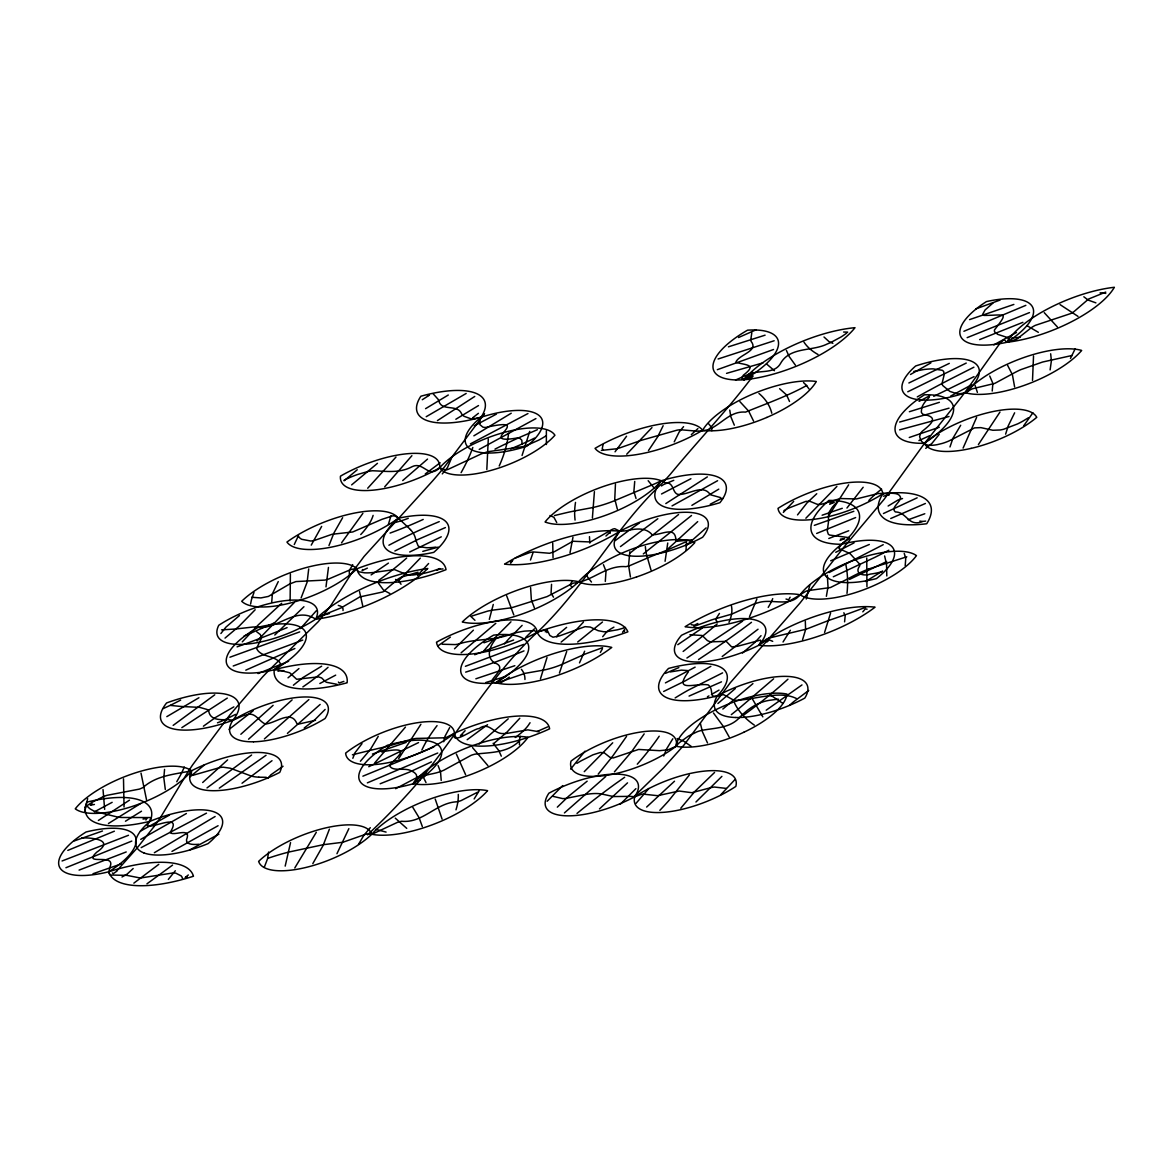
<?xml version="1.0" encoding="UTF-8"?>
<svg xmlns="http://www.w3.org/2000/svg" width="1173" height="1173" viewBox="0 0 1173 1173"><rect width="100%" height="100%" fill="white"/><g stroke="black" fill="none" stroke-linecap="round" stroke-linejoin="round"><path stroke-width="1.5" d="M809.81 585.195L806.262 599.036M441.209 780.485L440.549 772.113L438.101 765.573M530.577 587.541L531.354 599.872L534.375 607.834M1032.504 380.375L1033.53 355.991M268.602 852.038L267.547 858.753L264.424 866.935M572.967 537.293L570.005 552.835M602.482 648.684L600.341 652.467M886.803 575.958L886.568 564.345L884.618 555.987M522.117 444.288L521.809 440.154L519.859 438.35A13.563 4.971 -21.8 0 0 517.469 437.91C473.701 445.637 537.777 415.594 485.622 427.456A15.777 5.777 -21.8 0 1 482.851 427.104L479.889 424.611L479.757 420.037A26.656 9.765 -21.8 0 1 480.314 418.556L484.552 413.702L444.347 467.089A827.346 303.221 -21.8 0 1 432.632 480.886L364.085 556.442L352.252 572.248L330.537 606.016L318.294 621.646L272.063 667.276A449.303 164.675 -21.8 0 0 262.488 677.012L229.717 715.134L192.489 765.045A689.753 252.796 -21.8 0 0 186.566 774.253L160.818 816.951A484.068 177.416 -21.8 0 1 154.337 826.247L136.904 848.255L117.007 870.586M84.691 811.833L87.652 798.622M594.418 491.678L592.394 517.967M290.112 601.06L290.391 574.096M866.95 586.676L866.744 557.967M552.718 543.055L553.04 557.659M665.076 561.281L667.745 543.026M546.369 430.77L546.383 444.523M486.824 469.479L488.291 439.025M328.455 567.424L325.991 586.867M343 610.503L343.073 609.564A24.78 9.076 -21.8 0 0 340.595 606.133L338.264 605.371M615.444 484.229L614.769 498.965L617.335 509.126M949.983 446.957L952.989 438.145L960.702 425.256M1005.628 434.142L1008.164 426.004L1014.63 412.823M546.897 632.628L546.721 631.103L545.21 631.822M551.545 584.33L551.075 593.127L553.495 597.189M250.611 604.066L250.758 603.23A248.735 91.157 -21.8 0 1 251.594 599.256L253.984 592.512M905.204 565.738L905.761 558.187L904.222 553.421M112.388 872.976L113.253 873.665L116.889 871.158M629.813 551.779L628.567 565.401L630.429 576.984M605.297 581.427L606.016 571.222L603.421 564.697M634.725 481.429L633.889 491.458L636.03 498.466M751.805 332.824L750.705 340.243A29.912 10.968 -21.8 0 0 751.248 341.578C758.946 351.27 738.609 354.613 735.838 362.252C745.075 365.258 758.095 364.011 743.418 375.125C737.538 383.087 750.837 376.621 753.081 375.888C727.539 410.051 697.642 441.151 670.443 474.127A838.783 307.414 -21.8 0 1 662.115 483.335C613.406 529.199 583.348 590.415 533.803 635.531C489.097 678.243 459.039 732.714 419.934 780.001M824.59 632.423L830.587 613.054M844.589 621.837L845.176 615.869L843.856 612.746M298.485 535.548L294.262 544.536M285.186 866.114L290.552 842.625M1050.114 369.906L1051.404 360.668L1050.656 353.777M489.317 619.373L493.276 604.462M175.305 870.762L168.326 879.427M311.241 545.122L321.651 526.384M790.133 597.218L788.667 599.843L786.013 599.022M164.557 769.415L163.824 777.816L165.305 789.488M750.046 377.926L750.134 375.419L748.022 376.87M663.727 755.984L666.616 748.873L672.818 738.77M547.014 657.496L540.46 678.815M624.388 631.455L624.593 629.622L622.511 632.276M603.098 444.538L602.218 448.702L603.01 449.479M566.706 651.499L559.433 673.038M329.393 829.164L323.132 845.425L312.81 863.636M328.968 545.548L333.953 532.938L342.633 517.689M220.891 633.508L225.861 627.203L239.424 615.576M529.756 431.385L522.058 455.461M992.211 391.034L992.886 383.454L989.733 376.005M826.364 596.309L828.021 586.837L827.332 575.269M976.61 417.412L963.092 448.101M749.532 616.646L756.922 598.948M451.737 457.47L447.485 467.572L442.28 473.907M772.728 598.626L771.16 602.189A172.988 63.401 -21.8 0 1 770.206 603.934L768.212 607.379M417.632 575.415L428.6 563.509M610.165 533.26L610.209 531.97L605.942 536.032M388.395 524.419L390.961 515.783M663.141 425.726L657.76 436.679L648.493 450.549M589.828 543.114L589.462 536.662M802.581 639.637L805.616 629.608L805.308 621.338M711.85 430.696L711.659 427.515L708.331 423.424M783.329 512.41L793.681 501.414M674.226 441.854L679.152 432.031L683.566 426.649M584.653 651.22L579.491 662.877M348.865 828.651L336.944 853.709M1075.128 348.894L1070.45 358.454M929.72 395.77L919.075 401.342M344.085 480.798L357.237 469.772M301.094 597.966L307.135 582.145L308.704 568.92M338.411 682.056L339.129 683.023L343.88 681.381M358.513 844.384L363.733 835.513L370.287 827.669M530.475 560.034L533.011 552.747M767.01 641.954L769.297 639.901L772.714 641.338M378.249 736.336L370.419 749.415L360.39 761.233M474.141 798.96L479.302 790.558M1023.692 425.814L1032.9 412.779M278.265 581.588L272.356 593.905L271.74 602.174M602.687 636.719L606.192 632.438A21.319 7.815 -21.8 0 1 610.942 628.875L613.919 627.13M783.036 641.998L790.367 630.268M176.771 781.702L179.689 776.599A232.899 85.365 -21.8 0 0 184.234 767.025M294.775 867.961L316.299 832.302M449.655 727.627L444.934 736.409L443.702 741.747M530.049 722.729L528.231 725.457A52.976 19.413 -21.8 0 1 515.24 737.48M848.651 484.816L829.194 514.962M398.703 758.564L420.916 724.254M999.997 412.031L978.385 444.582M633.669 796.922L663.815 767.597L683.888 745.163L730.236 682.803L799.883 603.171L844.296 546.662L884.207 499.199L924.632 443.218L959.177 399.89A830.117 304.247 -21.8 0 0 967.153 389.319L999.983 343.264L1004.029 339.598L1006.962 342.267L1008.604 339.833L1008.062 337.707L997.695 334.349L994.66 331.9A21.055 7.712 -21.8 0 1 994.469 329.95C1008.912 311.109 1005.422 315.376 984.015 315.42A8.094 2.962 -21.8 0 1 982.666 314.32L985.071 309.98L993.106 302.927M644.168 733.887L631.558 751.732L614.403 771.878M862.8 611.837L865.249 608.919L867.082 609.183M761.042 635.678L755.089 642.247L742.465 653.038M583.436 622.101L576.148 629.945L561.134 642.086M626.558 436.239L615.048 451.81M626.543 736.38L612.321 756.629L598.171 774.18M584.99 751.175L570.635 769.136M863.167 487.264L846.95 508.026M454.523 648.786L473.393 630.165M417.603 572.644L417.544 572.717A27.316 10.014 -21.8 0 1 417.133 573.216L416.254 574.271M362.882 513.363L341.534 542.864M689.313 775.06L668.551 800.91A518.261 189.953 -21.8 0 1 659.856 810.338M797.508 514.903L807.127 502.762L816.745 493.73M743.99 379.759A83.004 30.425 -21.8 0 0 855 327.692A83.004 30.425 -21.8 0 0 743.99 379.759A72.403 26.539 -21.8 0 1 747.524 330.185A72.403 26.539 -21.8 0 1 743.99 379.759C751.145 366.181 772.699 377.281 780.573 363.395C790.001 346.578 812.039 351.592 827.126 344.026A28.416 10.41 -21.8 0 0 830.792 342.487L840.968 337.018A45.175 16.554 -21.8 0 0 846.759 333.029M939.206 434.377L931.963 443.35L925.746 448.365M648.86 788.476L635.898 803.505M398.849 580.488L420.286 558.143M680.795 808.197L694.768 791.526L714.562 772.479M484.068 650.531L495.167 637.569L510.959 621.807M686.528 540.724L686.014 550.181M405.462 727.069L374.7 762.934M352.706 564.653L349.319 570.562L349.378 576.192M525.915 637.1L534.463 628.816M691.337 434.626L697.906 428.6M572.219 581.221L570.606 583.831A14.545 5.322 -21.8 0 0 570.782 585.826L571.911 586.793M303.939 606.734L274.79 635.018M288.015 677.833L298.939 668.566M362.662 569.565L362.09 570.577L367.384 568.128M362.017 743.609L354.906 752.875L352.838 758.301M519.786 718.272L507 732.084L493.965 743.389M242.268 641.88L258.368 624.784L281.725 603.274M510.695 563.172L512.777 560.298L510.167 561.75M300.435 628.581L316.241 610.825M411.899 455.696L384.7 486.81M720.677 794.839L734.855 779.678M557.322 807.156L568.509 796.335L587.16 781.174M325.112 709.445L315.097 719.504L304.232 727.993M584.242 771.673L612.717 742.802M721.894 776.365L695.941 802.009M396.005 457.045L367.706 488.247M293.382 685.223L302.869 677.598L321.651 666.191M651.968 427.602L626.719 454.215M255.157 609.755L238.94 626.353L225.025 638.097M256.99 640.971L294.32 602.497M133.869 883.137L158.78 864.354M836.892 486.443L805.866 518.217M620.224 804.311L635.913 788.667M717.905 703.521L735.368 688.507M133.165 868.533L127.183 874.046L121.992 876.979M719.445 613.42L715.911 618.875A17.199 6.305 -21.8 0 0 716.483 620.913L717.231 621.529M562.688 785.617L547.146 801.262M666.777 549.946L697.7 521.618M287.414 733.389L320.141 704.445M686.088 545.68L706.131 527.909M202.68 782.508L227.621 759.884M882.624 570.958L865.527 581.559M929.383 397.163L926.655 399.949A53.65 19.662 -21.8 0 0 921.743 407.808L921.318 412.016A28.46 10.425 -21.8 0 0 923.18 414.392C939.72 417.163 930.966 424.215 922.198 431.327A20.879 7.654 -21.8 0 0 920.541 433.511L919.603 436.576L920.717 440.036A108.664 39.823 -21.8 0 0 921.318 440.916L922.066 441.781A34.56 12.668 -21.8 0 0 923.474 442.851L926.758 444.802A17.83 6.539 -21.8 0 0 929.295 445.285L931.435 445.315A24.413 8.944 -21.8 0 0 937.344 444.626L942.256 443.423A20.777 7.61 -21.8 0 0 949.162 440.857L974.514 427.896L980.877 427.617L992.827 430.256L1000.1 429.992A18.797 6.891 -21.8 0 0 1003.648 429.259L1017.592 423.908A41.671 15.264 -21.8 0 0 1023.223 420.946L1028.252 417.867M145.907 820L146.918 818.402L143.018 819.077M599.476 808.915L627.526 782.86M646.646 807.053L674.519 781.203M204.63 764.767L189.894 776.951M240.846 734.269L273.104 705.34M292.106 699.885L248.559 739.21M402.72 480.563L427.529 459.098M522.132 625.37L508.891 638.772A296.945 108.825 -21.8 0 0 504.493 643.86M465.109 730.676L460.446 735.72L462.822 734.972M564.418 812.918L605.752 776.482M752.934 683.61L722.847 709.035M773.637 678.8L739.371 708.155A605.532 221.932 -21.8 0 1 731.322 714.621M508.232 718.814L479.127 744.078M308.88 699.577L264.394 738.917M495.827 623.303L461.136 652.789M717.187 623.948L709.856 630.194A455.608 166.977 -21.8 0 1 701.733 636.866L683.141 651.455M450.373 637.1L438.13 645.736M910.512 374.466L930.863 362.897M377.457 463.335L351.636 484.889M146.933 883.841L172.592 865.087M847.698 332.12L843.607 332.032M203.413 726.204L215.773 717.304L233.867 706.879M691.527 515.504L643.303 553.92M229.087 729.401L253.148 710.794M722.201 656.499L758.037 629.212M657.818 518.73L620.458 546.589M577.688 642.012L602.482 622.013M677.789 644.695L702.246 628.083M272.004 760.705L242.034 783.241M630.18 552.967L678.551 514.551M566.618 627.364L557.849 634.681L556.852 636.939M828.798 538.51L848.724 530.739M207.005 787.904L251.608 755.016M214.762 694.812L173.164 725.383M455.842 419.26L478.511 405.565M84.837 807.347L86.861 805.822A42.316 15.513 -21.8 0 1 92.74 801.965L103.224 796.672A18.504 6.789 -21.8 0 1 107.066 795.309L139.382 789.106A14.369 5.264 -21.8 0 0 143.018 787.523C156.801 775.192 174.586 774.429 191.522 770.764A69.574 25.498 -21.8 0 1 258.837 752.465A69.574 25.498 -21.8 0 1 279.731 772.406A69.574 25.498 -21.8 0 1 212.416 790.69A69.574 25.498 -21.8 0 1 191.522 770.764A66.92 24.53 -21.8 0 0 134.484 773.154A66.92 24.53 -21.8 0 0 75.263 808.813A66.92 24.53 -21.8 0 0 132.285 806.423A66.92 24.53 -21.8 0 0 191.522 770.764L191.258 775.074A4.751 1.745 -21.8 0 0 192.812 775.309L219.952 767.538A17.771 6.51 -21.8 0 1 223.251 767.201L230.333 768.227L251.652 776.189A59.266 21.715 -21.8 0 0 258.866 777.2M467.177 739.708L487.543 724.694M766.204 710.193L801.98 684.929M615.297 540.548L632.364 527.923A255.523 93.649 -21.8 0 1 639.344 523.055M425.271 473.936L440.154 462.763M98.385 820.455L129.47 800.162M665.809 503.584L707.363 476.883M835.748 552.292L854.047 542.879M266.051 755.28L219.307 788.139M697.876 623.479L694.24 625.253L691.249 624.666M518.642 741.659C506.677 753.183 490.021 752.26 474.845 754.195A17.36 6.364 -21.8 0 0 471.106 755.339L443.937 770.162A15.601 5.718 -21.8 0 1 440.124 771.658C431.048 775.148 418.556 774.136 413.116 783.769A65.82 24.12 -21.8 0 1 360.302 781.834A65.82 24.12 -21.8 0 1 387.369 745.28A65.82 24.12 -21.8 0 1 440.198 747.216A65.82 24.12 -21.8 0 1 413.116 783.769A71.436 26.187 -21.8 0 0 475.813 772.582A71.436 26.187 -21.8 0 0 527.997 737.274A71.436 26.187 -21.8 0 0 465.3 748.447A71.436 26.187 -21.8 0 0 413.116 783.769L416.136 780.485A15.777 5.777 -21.8 0 0 416.943 779.019L416.415 774.913A51.656 18.929 -21.8 0 0 413.761 772.186L413.233 771.863A43.973 16.114 -21.8 0 0 411.43 770.998C405.213 766.951 391.577 772.406 389.436 765.075C399.949 754.884 409.392 746.922 386.342 751.072A70.145 25.703 -21.8 0 0 381.636 751.908M141.508 811.203L125.452 821.232M388.424 563.084L371.123 574.917M624.652 777.274L615.693 783.593A497.22 182.24 -21.8 0 0 576.999 813.432M108.444 823.505L140.628 803.534M478.408 413.321L472.675 417.793L473.701 417.705M227.298 698.082L181.844 727.641M188.325 874.955L185.143 877.521L187.255 876.949M686.909 658.009L742.612 621.162M756.013 329.818L738.535 337.531M808.725 690.472L793.359 701.953A82.594 30.278 -21.8 0 0 789.458 705.442M425.564 408.673L448.291 395.008M283.06 766.233L270.86 774.81L267.825 778.403M437.412 420.608L474.757 396.459M888.122 506.018L897.917 500.079L902.536 498.54M335.683 675.135L319.848 683.522M473.863 435.828L511.237 413.219M545.914 435.887L544.8 436.605A43.166 15.821 -21.8 0 1 538.656 440.154L526.648 445.476A20.513 7.522 -21.8 0 1 522.85 446.634L488.437 451.649A30.909 11.334 -21.8 0 0 481.311 453.878L447.983 469.449A6.364 2.331 -21.8 0 1 445.505 469.933L439.67 467.763A70.732 25.923 -21.8 0 0 407.984 453.672A70.732 25.923 -21.8 0 0 340.449 476.15A70.732 25.923 -21.8 0 0 372.134 490.241A70.732 25.923 -21.8 0 0 439.67 467.763A65.893 24.149 -21.8 0 1 502.806 432.793A65.893 24.149 -21.8 0 1 554.917 435.242A65.893 24.149 -21.8 0 1 491.78 470.197A65.893 24.149 -21.8 0 1 439.67 467.763C428.38 479.244 423.6 461.092 412.134 466.678C399.538 473.525 385.873 471.165 372.428 470.754A25.19 9.237 -21.8 0 0 367.706 471.546L357.648 474.479A46.26 16.95 -21.8 0 0 349.965 477.44L344.144 480.094M92.095 803.681L90.292 805.221L94.427 804.443M171.962 851.407L218.09 825.733M474.244 425.843L496.443 414.113M710.266 504.199L721.175 498.598A2.654 0.968 -21.8 0 1 722.451 498.54L722.744 498.628M186.39 813.505L140.745 839.355M154.352 852.712L215.128 816.496M1016.478 332.516L993.824 344.862M189.469 850.058L218.882 834.15M806.775 385.448C787.274 396.254 765.954 403.776 745.485 412.119C726.307 410.433 717.246 432.412 698.609 430.99A11.539 4.237 -21.8 0 1 697.099 431.18L680.531 429.729A18.636 6.833 -21.8 0 0 677.085 430.154L641.206 440.344L619.974 447.822A25.967 9.516 -21.8 0 1 616.28 448.804L601.382 450.403M718.785 489.141L691.894 505.343M198.926 697.744L166.83 716.644M477.47 792.274L461.106 800.602A17.331 6.349 -21.8 0 1 457.353 801.775C436.297 802.361 423.277 823.431 401.621 821.261A15.528 5.689 -21.8 0 0 397.618 822.288L378.923 830.997A31.642 11.598 -21.8 0 1 376.489 832.141L371.753 834.267A65.967 24.178 -21.8 0 1 305.757 867.492A65.967 24.178 -21.8 0 1 258.632 861.378A65.967 24.178 -21.8 0 1 324.642 828.153A65.967 24.178 -21.8 0 1 371.753 834.267A73.562 26.964 -21.8 0 0 487.601 790.661A73.562 26.964 -21.8 0 0 371.753 834.267L367.296 834.047A8.123 2.976 -21.8 0 0 365.463 834.34L342.897 842.258L326.226 844.34A37.228 13.636 -21.8 0 0 322.942 844.765L289.218 851.965A100.204 36.73 -21.8 0 0 268.573 858.093M426.21 416.708L466.18 393.454M695.134 667.129L665.414 682.891M710.853 666.323L684.885 681.058L663.639 691.484M527.967 413.541L470.388 443.863M717.597 480.71L672.026 505.915M719.064 690.091L711.424 694.489M436.869 570.357L437.998 569.755A3.798 1.393 -21.8 0 1 439.523 569.198L443.027 568.92M426.4 772.552L395.638 788.696M409.685 551.999L441.268 536.823M708.932 695.912L707.422 696.762M422.28 399.729L429.391 395.169L427.515 395.536M169.484 815.088L140.437 831.144M917.271 396.885L926.861 391.606A540.548 198.105 -21.8 0 1 951.083 378.776L973.913 367.193M547.747 726.835L537.058 731.527M971.699 384.788L950.716 396.034M535.929 418.57L479.214 449.42M235.538 714.386L225.187 719.606A43.386 15.894 -21.8 0 1 217.489 722.803M849.619 579.359L886.685 561.53M735.515 380.037L752.978 372.34M206.477 813.153L141.171 847.624M112.153 802.332L94.383 811.848M394.876 550.987L417.955 539.477L445.417 527.571M908.87 382.985L949.294 363.381M929.573 435.74L918.928 440.593M661.528 493.98L690.912 478.716M933.752 396.327L974.03 376.65M418.541 742.582L368.747 766.731M425.726 774.664L423.585 777.655L426.004 782.552M917.154 497.821L883.43 513.525M829.047 572.571L883.225 544.697M907.77 391.782L966.244 363.073M274.306 622.922L244.057 636.015M431.459 761.893L409.23 772.201L380.155 783.769M678.83 667.613L665.472 673.346M1020.158 337.267L1011.844 338.015M114.368 831.202L67.814 850.396M888.049 495.285L889.471 494.507L883.474 496.208M925.409 503.481L890.732 518.51M689.05 696.088L721.468 681.836M258.089 673.566L288.631 661.264M722.597 672.877L688.595 689.973A150.423 55.131 -21.8 0 0 675.149 697.92M685.208 542.131L668.229 549.638A93.532 34.281 -21.8 0 1 664.592 551.119L648.845 557.38A52.316 19.179 -21.8 0 0 645.194 559.008L629.388 565.797A14.472 5.308 -21.8 0 1 625.825 566.662C606.192 564.975 592.38 581.309 573.729 583.069A9.399 3.446 -21.8 0 0 571.911 583.729L547.073 596.602L513.275 607.247A29.706 10.88 -21.8 0 1 509.595 608.025L492.499 610.165A34.032 12.463 -21.8 0 0 487.645 611.118L471.854 616.03M1022.885 322.34L979.646 339.598M245.787 670.164L294.892 648.508M163.15 708.609L170.129 705.398A140.115 51.348 -21.8 0 0 180.686 700.061M869.325 544.477L830.704 560.767M833.314 576.764L874.486 557.527A404.729 148.341 -21.8 0 0 888.841 550.225M909.266 437.5L939.294 427.236M515.108 558.128L529.873 552.542A13.431 4.927 -21.8 0 1 533.407 551.955L549.624 553.275L554.521 551.618L572.908 541.252L590.386 541.97L612.467 529.258A3.636 1.334 -21.8 0 1 614.799 528.7L619.916 531.266A65.864 24.134 -21.8 0 0 632.526 556.105A65.864 24.134 -21.8 0 0 702.612 537.263A65.864 24.134 -21.8 0 0 690.003 512.425A65.864 24.134 -21.8 0 0 619.916 531.266A94.998 34.809 -21.8 0 0 504.581 564.125A94.998 34.809 -21.8 0 0 619.916 531.266L624.08 530.958A32.785 12.009 -21.8 0 0 626.309 530.739C635.517 528.671 645.678 527.073 652.159 534.741C661.396 535.269 675.472 525.181 675.912 540.342A13.533 4.956 -21.8 0 0 677.745 541.164L691.674 539.844M1025.847 305.347L963.913 331.27M131.816 841.07L65.923 867.727M367.354 782.86L437.72 753.022M126.229 851.95L79.09 870.102M855.645 517.572L816.643 533.466M765.089 335.17L728.418 346.827M362.882 776.174L433.731 747.069M537.381 429.699L519.448 437.456A277.752 101.787 -21.8 0 0 494.962 449.127M1029.498 312.59L967.139 337.648M1000.129 300.039L975.731 308.939M233.207 666L302.766 640.091M474.698 654.739L513.627 640.003M829.692 504.302L834.135 502.264L830.103 503.085M717.319 369.686L773.535 349.495M540.738 630.913L546.985 629.725L549.858 635.487L552.982 637.203L559.374 635.942L585.034 626.661L590.239 627.056L598.157 630.678L603.538 631.719A23.783 8.71 -21.8 0 0 606.485 631.69L617.526 629.769A44.339 16.246 -21.8 0 0 625.517 627.423M465.402 666.308L523.686 644.388M128.487 835.279L62.066 860.982M475.842 678.8L514.844 665.692M74.207 840.938L102.462 831.012M693.932 626.426L711.249 620.033A45.38 16.627 -21.8 0 1 714.885 618.933L730.515 614.476A24.692 9.047 -21.8 0 0 734.254 613.01L753.447 604.212A18.343 6.73 -21.8 0 1 758.198 602.717C771.981 598.215 789.414 607.761 800.162 594.77A66.597 24.413 -21.8 0 1 858.533 558.641A66.597 24.413 -21.8 0 1 916.465 555.621A66.597 24.413 -21.8 0 1 858.079 591.749A66.597 24.413 -21.8 0 1 800.162 594.77A91.274 33.46 -21.8 0 1 685.105 626.705A91.274 33.46 -21.8 0 1 800.162 594.77L805.47 591.5A5.704 2.097 -21.8 0 1 807.449 590.708L830.484 587.526L848.622 578.465A59.999 21.994 -21.8 0 1 869.252 568.802M539.287 631.499L537.205 632.262A73.562 26.964 -21.8 0 1 436.503 642.174A73.562 26.964 -21.8 0 1 537.205 632.262A91.215 33.431 -21.8 0 0 627.878 631.836A91.215 33.431 -21.8 0 0 537.205 632.262L535.137 631.03A14.56 5.337 -21.8 0 0 533.598 630.634L524.668 631.103A52.418 19.208 -21.8 0 0 515.973 632.731A46.143 16.906 -21.8 0 0 511.956 633.743C494.83 641.03 476.003 638.259 458.511 644.065A27.448 10.058 -21.8 0 1 455.139 644.578L442.162 644.241M485.871 682.495L505.504 676.498M406.21 742.377L372.457 754.048M92.975 873.753L121.274 863.9M924.793 513.745L908.181 519.756M822.112 515.211L842.287 508.305M299.702 631.895L229.937 657.217M853.841 511.281L814.326 525.357M869.252 568.817L906.802 556.794M865.571 607.335L849.78 613.156A166.991 61.201 -21.8 0 1 844.927 614.857L829.179 620.297A77.858 28.533 -21.8 0 0 825.513 621.675L808.476 628.317A40.63 14.897 -21.8 0 1 804.913 629.49L768.74 638.141A9.531 3.49 -21.8 0 0 766.174 639.344L758.799 645.267A66.245 24.281 -21.8 0 1 690.12 661.587A66.245 24.281 -21.8 0 1 681.513 635.297A66.245 24.281 -21.8 0 1 750.192 618.977A66.245 24.281 -21.8 0 1 758.799 645.267A84.867 31.099 -21.8 0 0 875.058 607.189A84.867 31.099 -21.8 0 0 758.799 645.267L760.866 641.631L760.427 640.121L737.626 646.264L731.659 646.909L726.234 641.367L710.325 641.851L707.378 640.575L702.172 635.487L689.9 634.74M439.86 568.568L434.157 570.547A49.383 18.108 -21.8 0 1 422.837 573.568L413.292 574.975A30.146 11.041 -21.8 0 1 407.046 574.726L394.48 569.579L376.533 572.057A38.665 14.164 -21.8 0 1 372.941 572.556L371.782 572.659A45.923 16.833 -21.8 0 1 364.598 572.82L358.923 571.794A16.187 5.938 -21.8 0 1 357.838 571.002L356.959 568.758A68.459 25.088 -21.8 0 0 304.335 568.084A68.459 25.088 -21.8 0 0 241.711 601.265A68.459 25.088 -21.8 0 0 294.335 601.94A68.459 25.088 -21.8 0 0 356.959 568.758A85.204 31.231 -21.8 0 0 446.019 569.697A85.204 31.231 -21.8 0 0 356.959 568.758L352.501 569.184A7.742 2.83 -21.8 0 0 350.712 569.579L328.719 578.993A16.231 5.953 -21.8 0 1 324.877 580.092L295.948 581.573L289.76 583.949L268.397 596.427L260.919 597.922L251.696 597.277M483.98 642.789L499.61 637.144A135.672 49.721 -21.8 0 1 503.584 635.781M774.151 340.757L718.081 358.997M1013.868 304.437L969.572 319.613M840.044 540.43L844.56 538.583L840.44 539.155M602.585 647.687L586.691 653.464A64.134 23.504 -21.8 0 0 581.779 655.531L560.65 664.944A40.161 14.721 -21.8 0 1 542.571 670.326M726.527 373.366L763.124 362.824M422.793 551.383L438.218 547.131M1105.728 292.077L1088.573 299.042L1073.881 311.71A11.671 4.281 -21.8 0 1 1070.714 313.558L1035.275 325.376A17.536 6.422 -21.8 0 0 1031.903 327.267L1016.727 339.188L1006.962 342.267A68.87 25.234 -21.8 0 1 960.834 336.754A68.87 25.234 -21.8 0 1 986.449 301.578A68.87 25.234 -21.8 0 1 1032.577 307.091A68.87 25.234 -21.8 0 1 1006.962 342.267A79.676 29.208 -21.8 0 1 1114.35 287.282A79.676 29.208 -21.8 0 1 1006.962 342.267M673.771 480.314L663.83 484.449A12.39 4.545 -21.8 0 0 661.469 485.959M909.354 411.723L939.382 402.324M315.522 720.295L299.291 723.932A11.393 4.179 -21.8 0 1 296.857 723.492C291.007 709.21 275.816 723.374 265.303 723.99C258.734 721.424 255.142 710.882 245.45 715.193A11.627 4.267 -21.8 0 0 242.811 715.867L232.884 720.251L230.025 719.885A40.586 14.882 -21.8 0 0 227.371 719.636C220.011 719.885 209.982 720.163 208.677 710.897A32.448 11.891 -21.8 0 0 207.078 709.474L199.645 707.363L185.099 706.674A155.921 57.14 -21.8 0 1 179.762 706.351L170.496 705.413M899.618 429.861L949.016 416.503M899.647 422.045L949.045 408.16M481.033 417.251A79.969 29.31 -21.8 0 0 420.872 396.225A79.969 29.31 -21.8 0 0 481.033 417.251A68.826 25.22 -21.8 0 0 470.432 449.083A68.826 25.22 -21.8 0 0 526.912 446.195A68.826 25.22 -21.8 0 0 537.498 414.362A68.826 25.22 -21.8 0 0 481.033 417.251L474.097 418.834A12.639 4.633 -21.8 0 1 471.502 419.01L464.097 416.312A80.497 29.501 -21.8 0 1 461.649 413.937C457.543 403.468 441.224 412.119 438.702 400.418A81.084 29.721 -21.8 0 0 437.94 399.113L433.086 393.717M881.979 571.764L876.993 572.967A46.817 17.155 -21.8 0 1 870.322 574.096C863.665 576.486 853.856 573.92 859.721 565.841A22.522 8.255 -21.8 0 0 859.75 564.257L850.337 553.92A40.864 14.97 -21.8 0 0 848.724 552.996L839.018 548.612A9.252 3.387 -21.8 0 1 839.106 547.688L841.525 544.272L849.017 538.7A4.648 1.701 -21.8 0 0 849.164 537.659L829.663 535.064A21.715 7.962 -21.8 0 1 828.241 534.067L827.258 530.958L828.475 521.897A92.007 33.724 -21.8 0 0 828.475 520.372L828.578 513.759A39.809 14.589 -21.8 0 1 829.282 511.927L831.965 507.718A63.386 23.225 -21.8 0 1 838.387 500.842M352.384 754.811L369.158 750.617A171.375 62.814 -21.8 0 1 372.691 749.782L388.087 746.145A61.319 22.478 -21.8 0 0 391.797 745.104L410.521 739.518A32.991 12.097 -21.8 0 1 416.122 738.433L444.816 737.802A7.874 2.889 -21.8 0 0 447.104 737.069L454.479 733.257A79.236 29.046 -21.8 0 1 549.624 728.844A79.236 29.046 -21.8 0 1 454.479 733.257A66.964 24.545 -21.8 0 0 413.805 723.316A66.964 24.545 -21.8 0 0 345.624 753.11A66.964 24.545 -21.8 0 0 386.298 763.051A66.964 24.545 -21.8 0 0 454.479 733.257C450.388 746.688 474.479 727.964 479.024 728.624C488.247 721.527 493.144 732.582 501.311 733.477A25.176 9.223 -21.8 0 0 507.132 733.345L527.879 729.855L538.979 731.747M554.462 515.548L566.735 512.616A118.341 43.372 -21.8 0 1 575.283 510.827L592.482 507.616A54.559 20 -21.8 0 0 614.344 500.783L654.035 484.126A45.395 16.642 -21.8 0 0 658.082 482.279L661.279 480.769A75.717 27.756 -21.8 0 1 719.914 502.689A75.717 27.756 -21.8 0 1 661.279 480.769A69.603 25.513 -21.8 0 0 601.837 487.015A69.603 25.513 -21.8 0 0 545.049 521.956A69.603 25.513 -21.8 0 0 604.491 515.709A69.603 25.513 -21.8 0 0 661.279 480.769A45.63 16.73 -21.8 0 1 662.041 481.135L663.141 481.736A57.8 21.187 -21.8 0 0 665.252 482.704C674.284 482.176 672.07 492.821 677.965 494.405C688.082 495.402 702.202 483.789 709.826 493.965A28.856 10.572 -21.8 0 0 711.131 494.962L720.633 497.601M913.84 371.43L924.001 369.51A55.893 20.484 -21.8 0 1 933.004 368.865L942.154 370.257A22.8 8.358 -21.8 0 1 943.693 371.621L944.177 374.671L942.183 382.999A36.7 13.446 -21.8 0 0 942.681 385.477L949.881 391.43L957.388 393.849A14.882 5.454 -21.8 0 0 959.807 393.747L965.599 392.764A71.538 26.217 -21.8 0 0 1025.715 384.847A71.538 26.217 -21.8 0 0 1081.682 350.434A71.538 26.217 -21.8 0 0 1021.566 358.352A71.538 26.217 -21.8 0 0 965.599 392.764A69.339 25.41 -21.8 0 1 908.225 396.767A69.339 25.41 -21.8 0 1 915.658 365.976A69.339 25.41 -21.8 0 1 973.033 361.973A69.339 25.41 -21.8 0 1 965.599 392.764L970.701 389.597A7.317 2.683 -21.8 0 1 972.637 388.747L994.807 383.38L1013.663 373.19A36.099 13.226 -21.8 0 1 1020.73 369.671L1042.577 362.032L1072.239 355.448M667.334 749.899L659.563 750.676L638.581 749.444L613.259 757.949L609.975 757.362L604.183 752.758L600.268 752.494L592.937 754.825L581.28 760.734A68.122 24.97 -21.8 0 0 576.925 763.344M418.013 572.204L401.386 577.145A11.583 4.237 -21.8 0 0 397.999 579.095L382.97 591.925L359.788 596.94L341.226 607.834L321.461 615.752A11.891 4.355 -21.8 0 0 319.774 616.631L315.596 619.256A65.673 24.061 -21.8 0 1 244.336 644.285A65.673 24.061 -21.8 0 1 218.779 625.253A65.673 24.061 -21.8 0 1 290.039 600.224A65.673 24.061 -21.8 0 1 315.596 619.256A92.828 34.017 -21.8 0 0 427.808 568.494A92.828 34.017 -21.8 0 0 315.596 619.256L315.376 619.065A37.169 13.621 -21.8 0 0 313.953 618.112C294.203 606.778 276.139 631.118 255.67 626.998A36.906 13.519 -21.8 0 0 252.767 627.056L238.852 628.64A83.957 30.777 -21.8 0 1 235.656 628.992L221.55 629.857M670.326 671.924L681.44 670.135L687.407 670.545A9.56 3.504 -21.8 0 1 688.419 671.777C672.466 693.507 695.956 682.51 708.36 684.944C715.295 690.78 706.219 700.34 722.319 694.812A7.023 2.566 -21.8 0 1 723.814 694.753L733.638 700.12A15.278 5.601 -21.8 0 0 736.38 700.325C754.767 699.621 780.045 690.076 796.643 698.624M329.525 613.494L323.733 615.063A9.384 3.446 -21.8 0 0 320.772 616.368M542.615 670.267L524.918 673.375L502.381 681.088A20.821 7.625 -21.8 0 1 500.05 681.733L495.842 682.759L491.927 681.924A6.378 2.331 -21.8 0 1 491.458 681.264C494.317 675.56 506.399 666.894 494.845 662.936M435.872 547.117L433.35 547.424A45.6 16.715 -21.8 0 1 426.224 547.703L419.846 546.765A24.003 8.797 -21.8 0 1 418.145 545.914L415.829 540.152A137.725 50.483 -21.8 0 0 410.389 529.595M1100.083 292.839L1105.509 293.03A4.106 1.51 -21.8 0 1 1105.699 293.47M470.725 616.294L474.948 620.312M778.549 699.225L777.332 699.328A44.691 16.378 -21.8 0 0 771.951 699.988C759.034 701.219 747.993 708.463 739.371 717.773C729.43 728.536 714.21 727.832 701.029 730.53A15.85 5.806 -21.8 0 0 696.879 731.879L688.463 736.072L679.563 742.509A25.014 9.164 -21.8 0 0 677.642 744.4L676.073 746.263L669.49 749.224A9.619 3.534 -21.8 0 1 667.334 749.899M395.58 579.433L398.16 580.474L401.049 584.242M922.227 521.677C908.078 527 907.096 512.058 895.322 511.927C890.16 507.674 900.688 502.396 900.556 497.264C899.105 492.631 892.638 493.481 888.694 493.159A24.706 9.061 -21.8 0 0 885.908 493.364L879.281 493.496A9.399 3.446 -21.8 0 0 877.741 493.613L856.451 498.936L840.279 498.54L820.865 504.449L817.214 504.302L810.059 501.37L805.968 501.355L788.124 508.305A55.703 20.41 -21.8 0 0 783.931 510.563M81.861 837.874C91.421 837.683 115.482 839.531 96.773 852.17C81.186 866.744 116.948 852.111 109.851 867.199A95.116 34.853 -21.8 0 0 109.456 868.944L109.192 870.454A35.996 13.196 -21.8 0 1 108.796 871.759L109.544 874.354A10.748 3.944 -21.8 0 0 110.805 875.043L126.801 875.351L140.32 878.02L173.149 872.932A20.806 7.625 -21.8 0 1 175.818 873.152L181.185 875.908A42.756 15.674 -21.8 0 1 182.548 878.885M198.897 844.252C194.293 844.692 183.575 845.176 187.24 837.595C189.659 828.461 176.185 834.868 171.493 833.329A7.185 2.639 -21.8 0 1 170.246 832.331C181.8 813.344 157.079 826.628 148.165 826.247A3.695 1.349 -21.8 0 1 147.299 825.689L150.833 818.255A8.475 3.108 -21.8 0 0 150.32 817.566L121.699 817.493A54.882 20.117 -21.8 0 1 116.889 816.877L95.79 811.701A54.427 19.941 -21.8 0 1 93.899 811.027L90.262 809.003A98.488 36.099 -21.8 0 1 87.55 806.496M266.271 777.303L258.852 777.215M549.976 515.504L553.905 517.293L556.735 522.528M283.837 670.648L280.611 670.707A7.903 2.889 -21.8 0 0 278.016 671.264M376.049 829.414L386.093 832.097M337.106 684.343L326.651 682.319A30.014 10.997 -21.8 0 1 325.156 681.396L321.637 677.95L318.44 676.865L296.652 679.27L289.687 672.759L279.013 670.076A52.668 19.311 -21.8 0 0 275.508 669.798L274.233 669.754A66.436 24.354 -21.8 0 1 226.8 664.123A66.436 24.354 -21.8 0 1 258.339 627.203A66.436 24.354 -21.8 0 1 305.772 632.819A66.436 24.354 -21.8 0 1 274.233 669.754A92.814 34.017 -21.8 0 0 347.105 682.789A92.814 34.017 -21.8 0 0 274.233 669.754L279.951 664.783A9.648 3.534 -21.8 0 0 280.435 663.61C275.904 655.223 261.535 657.716 256.902 649.138A22.61 8.284 -21.8 0 1 256.975 647.584L261.168 638.801A25.351 9.296 -21.8 0 0 261.403 637.174L260.289 634.52L256.799 631.88M832.859 343.308L829.003 341.592L824.003 337.003M677.173 738.55L683.624 741.087L691.19 746.365M389.817 593.509L383.527 590.107L378.322 583.054M1095.89 302.854L1088.192 300.097L1083.837 296.784M1027.196 325.786L1038.354 332.311M726.351 788.417L714.342 787.039A17.272 6.334 -21.8 0 0 710.823 787.67L691.85 792.713L679.123 791.027L657.569 795.69L642.936 794.092A7.097 2.595 -21.8 0 0 641.015 794.473L634.725 796.775A67.096 24.589 -21.8 0 1 565.606 815.778A67.096 24.589 -21.8 0 1 548.905 793.183A67.096 24.589 -21.8 0 1 618.01 774.18A67.096 24.589 -21.8 0 1 634.725 796.775A67.184 24.618 -21.8 0 0 666.132 812.097A67.184 24.618 -21.8 0 0 735.808 786.438A67.184 24.618 -21.8 0 0 704.401 771.116A67.184 24.618 -21.8 0 0 634.725 796.775L632.115 796.526A36.099 13.226 -21.8 0 0 629.52 796.379L613.42 796.555L601.514 793.974A41.128 15.073 -21.8 0 0 584.682 794.664L565.87 798.402A23.504 8.622 -21.8 0 1 562.717 798.622L552.571 796.247M1060.025 304.599L1078.016 316.387M766.541 363.967L774.444 370.712M395.257 818.138L406.738 828.373M779.62 388.703L786.599 394.978L789.517 401.489M591.471 582.057L587.438 576.823A170.598 62.521 -21.8 0 1 586.471 574.447M739.884 401.635L748.682 411.151L753.55 421.048M1044.249 312.678L1057.372 326.959M782.699 703.287L772.816 696.601A325.273 119.206 -21.8 0 0 769.635 695.017M472.499 747.568L487.924 765.661M410.462 529.551L397.104 517.014L394.319 515.885A7.639 2.801 -21.8 0 0 392.266 515.988L382.046 519.302L352.706 531.97L332.106 534.272L314.481 540.416A12.243 4.487 -21.8 0 1 310.801 541.017L301.74 539.301A47.55 17.419 -21.8 0 1 299.731 537.908L298.411 536.31M493.129 743.301L498.804 750.573L501.296 756.16M654.109 488.012L648.156 480.71M713.477 712.993L722.876 725.794L729.151 736.952M795.367 365.126L789.209 356.577L786.394 350.419M1007.651 365.433L1012.402 374.671L1014.616 386.899M752.392 698.917L762.831 716.864M412.867 807.464L419.054 817.625L422.339 826.569M809.047 388.981L806.525 385.609A191.434 70.16 -21.8 0 0 803.52 382.574M977.388 392.398L975.1 385.389M707.495 742.92L702.48 731.835L700.369 723.404M734.327 425.183L730.823 416.708L729.753 410.11M435.212 799.048L442.089 819.135M456.385 754.078L465.608 774.693M513.803 614.945L506.677 595.811M651 570.049L646.352 553.949A556.676 204.029 -21.8 0 1 645.341 546.545M359.524 591.573L362.721 605.767M146.508 799.678L141.009 773.095M519.434 744.738L519.448 740.016A116.464 42.683 -21.8 0 1 520.416 736.336M103.019 789.561L104.661 809.341M575.049 520.079L574.77 516.707A358.659 131.449 -21.8 0 1 575.518 502.411M124.045 807.024L123.502 778.828M925.702 521.076A13.651 5 -21.8 0 1 919.881 521.047M868.856 500.504A80.996 29.692 -21.8 0 1 881.627 489.141M845.909 564.975A590.298 216.345 -21.8 0 1 846.994 593.391M731.424 606.016A131.743 48.284 -21.8 0 1 728.976 622.35M751.482 622.306A550.855 201.888 -21.8 0 1 698.536 659.519M787.948 679.182A353.85 129.69 -21.8 0 1 743.814 714.958M754.327 725.105A360.243 132.036 -21.8 0 1 734.562 703.082M659.211 736.219A446.092 163.487 -21.8 0 1 637.276 764.18M420.081 779.986A781.233 286.315 -21.8 0 1 367.545 834.853M818.021 354.495A214.454 78.606 -21.8 0 1 803.989 342.164M758.946 393.454A257.737 94.456 -21.8 0 1 771.79 413.233M509.258 677.114A40.586 14.882 -21.8 0 1 500.563 682.891M521.413 669.343A108.546 39.779 -21.8 0 1 524.947 679.504M523.994 650.898A266.696 97.74 -21.8 0 1 465.666 672.129M494.698 663.009A76.729 28.123 -21.8 0 1 496.326 638.229M421.869 750.031A273.881 100.379 -21.8 0 1 437.06 725.618M458.276 794.414A230.802 84.588 -21.8 0 1 455.974 809.839M534.507 438.116A119.074 43.65 -21.8 0 1 510.68 448.848M472.822 447.456A483.819 177.314 -21.8 0 1 461.092 472.66M508.569 433.292A450.388 165.07 -21.8 0 1 499.214 465.974M408.277 518.319A37.463 13.739 -21.8 0 1 393.263 522.879M423.204 519.434A175.202 64.207 -21.8 0 1 390.052 533.085M388.893 545.225A227.122 83.239 -21.8 0 1 439.245 521.633M373.117 515.387A104.866 38.43 -21.8 0 1 360.741 534.551M406.708 558.011A269.438 98.752 -21.8 0 1 378.835 580.268M328.044 667.32A163.985 60.102 -21.8 0 1 302.869 686.923M287.092 627.614A405.506 148.619 -21.8 0 1 237.078 646.851M971.171 448.365A68.43 25.073 -21.8 0 0 1036.771 417.339A68.43 25.073 -21.8 0 0 989.851 412.251A68.43 25.073 -21.8 0 0 924.236 443.277A77.125 28.269 -21.8 0 0 924.412 394.802A77.125 28.269 -21.8 0 0 924.236 443.277A68.43 25.073 -21.8 0 0 971.171 448.365M882.873 493.774A94.852 34.765 -21.8 0 0 926.714 523.745A94.852 34.765 -21.8 0 0 882.873 493.774A70.541 25.85 -21.8 0 0 845.41 483.027A70.541 25.85 -21.8 0 0 778.022 508.364A70.541 25.85 -21.8 0 0 815.499 519.111A70.541 25.85 -21.8 0 0 882.873 493.774M826.466 576.72A71.025 26.026 -21.8 0 0 876.451 578.597A71.025 26.026 -21.8 0 0 891.495 546.149A71.025 26.026 -21.8 0 0 841.525 544.272A71.025 26.026 -21.8 0 0 826.466 576.72M841.525 544.272A87.931 32.228 -21.8 0 0 828.944 500.402A87.931 32.228 -21.8 0 0 841.525 544.272M735.808 717.509A67.433 24.706 -21.8 0 0 804.795 698.111A67.433 24.706 -21.8 0 0 786.423 676.381A67.433 24.706 -21.8 0 0 717.436 695.765A75.043 27.507 -21.8 0 0 668.507 668.449A75.043 27.507 -21.8 0 0 717.436 695.765A67.433 24.706 -21.8 0 0 735.808 717.509M743.887 732.231A65.82 24.12 -21.8 0 0 786.966 694.079A65.82 24.12 -21.8 0 0 719.152 708.111A65.82 24.12 -21.8 0 0 676.073 746.263A65.409 23.973 -21.8 0 1 605.649 775.456A65.409 23.973 -21.8 0 1 571.016 761.116A65.409 23.973 -21.8 0 1 641.455 731.923A65.409 23.973 -21.8 0 1 676.073 746.263A65.82 24.12 -21.8 0 0 743.887 732.231M766.79 417.441A70.585 25.865 -21.8 0 0 816.305 381.474A70.585 25.865 -21.8 0 0 752.157 394.304A70.585 25.865 -21.8 0 0 702.642 430.256A76.89 28.181 -21.8 0 0 595.048 448.35A76.89 28.181 -21.8 0 0 702.642 430.256A70.585 25.865 -21.8 0 0 766.79 417.441M636.558 576.955A69.75 25.557 -21.8 0 0 694.856 542.556A69.75 25.557 -21.8 0 0 636.866 547.366A69.75 25.557 -21.8 0 0 578.553 581.764A75.175 27.551 -21.8 0 1 462.265 621.954A75.175 27.551 -21.8 0 1 578.553 581.764A69.75 25.557 -21.8 0 0 636.558 576.955M495.842 682.759A79.969 29.31 -21.8 0 0 611.749 647.423A79.969 29.31 -21.8 0 0 495.842 682.759A71.113 26.055 -21.8 0 1 460.71 670.751A71.113 26.055 -21.8 0 1 493.584 635.136A71.113 26.055 -21.8 0 1 528.715 647.144A71.113 26.055 -21.8 0 1 495.842 682.759M398.321 518.261A74.573 27.331 -21.8 0 0 433.731 552.366A74.573 27.331 -21.8 0 0 398.321 518.261A71.641 26.261 -21.8 0 1 286.945 542.058A71.641 26.261 -21.8 0 1 398.321 518.261M253.515 741.791A65.409 23.973 -21.8 0 0 325.068 718.521A65.409 23.973 -21.8 0 0 304.423 696.982A65.409 23.973 -21.8 0 0 232.884 720.251A72.022 26.393 -21.8 0 1 166.595 702.95A72.022 26.393 -21.8 0 1 232.884 720.251A65.409 23.973 -21.8 0 0 253.515 741.791M143.78 852.859A65.923 24.164 -21.8 0 0 208.076 843.607A65.923 24.164 -21.8 0 0 214.454 812.009A65.923 24.164 -21.8 0 0 150.159 821.261A88.796 32.551 -21.8 0 0 86.831 802.127A88.796 32.551 -21.8 0 0 150.159 821.261A65.923 24.164 -21.8 0 0 143.78 852.859M108.796 871.759A94.69 34.706 -21.8 0 0 193.457 876.246A94.69 34.706 -21.8 0 0 108.796 871.759A67.448 24.721 -21.8 0 1 59.867 867.727A67.448 24.721 -21.8 0 1 86.054 831.994A67.448 24.721 -21.8 0 1 134.983 836.026A67.448 24.721 -21.8 0 1 108.796 871.759"/></g></svg>
